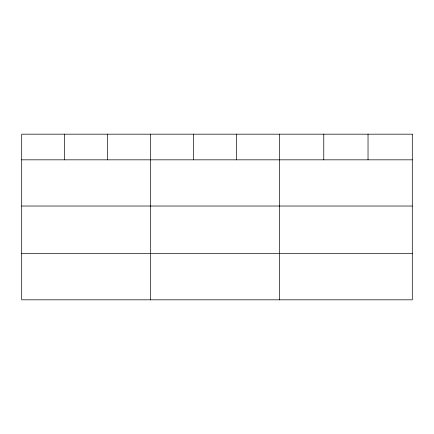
<?xml version="1.0" encoding="UTF-8"?>
<svg xmlns="http://www.w3.org/2000/svg" width="434" height="434" viewBox="0 0 434 434"><rect width="100%" height="100%" fill="white"/><g stroke="black" fill="none" stroke-linecap="round" stroke-linejoin="round"><path stroke-width="0.65" d="M21.7 159.826L412.3 159.826M21.7 206.025L412.3 206.025M21.7 253.624L412.3 253.624M368.032 134.177L368.032 159.826M323.764 134.177L323.764 159.826M279.496 134.177L279.496 299.823M236.53 134.177L236.53 159.826M193.564 134.177L193.564 159.826M150.598 134.177L150.598 299.823M107.632 134.177L107.632 159.826M64.666 134.177L64.666 159.826M412.3 134.177L21.7 134.177L21.7 299.823L412.3 299.823L412.3 134.177"/></g></svg>
